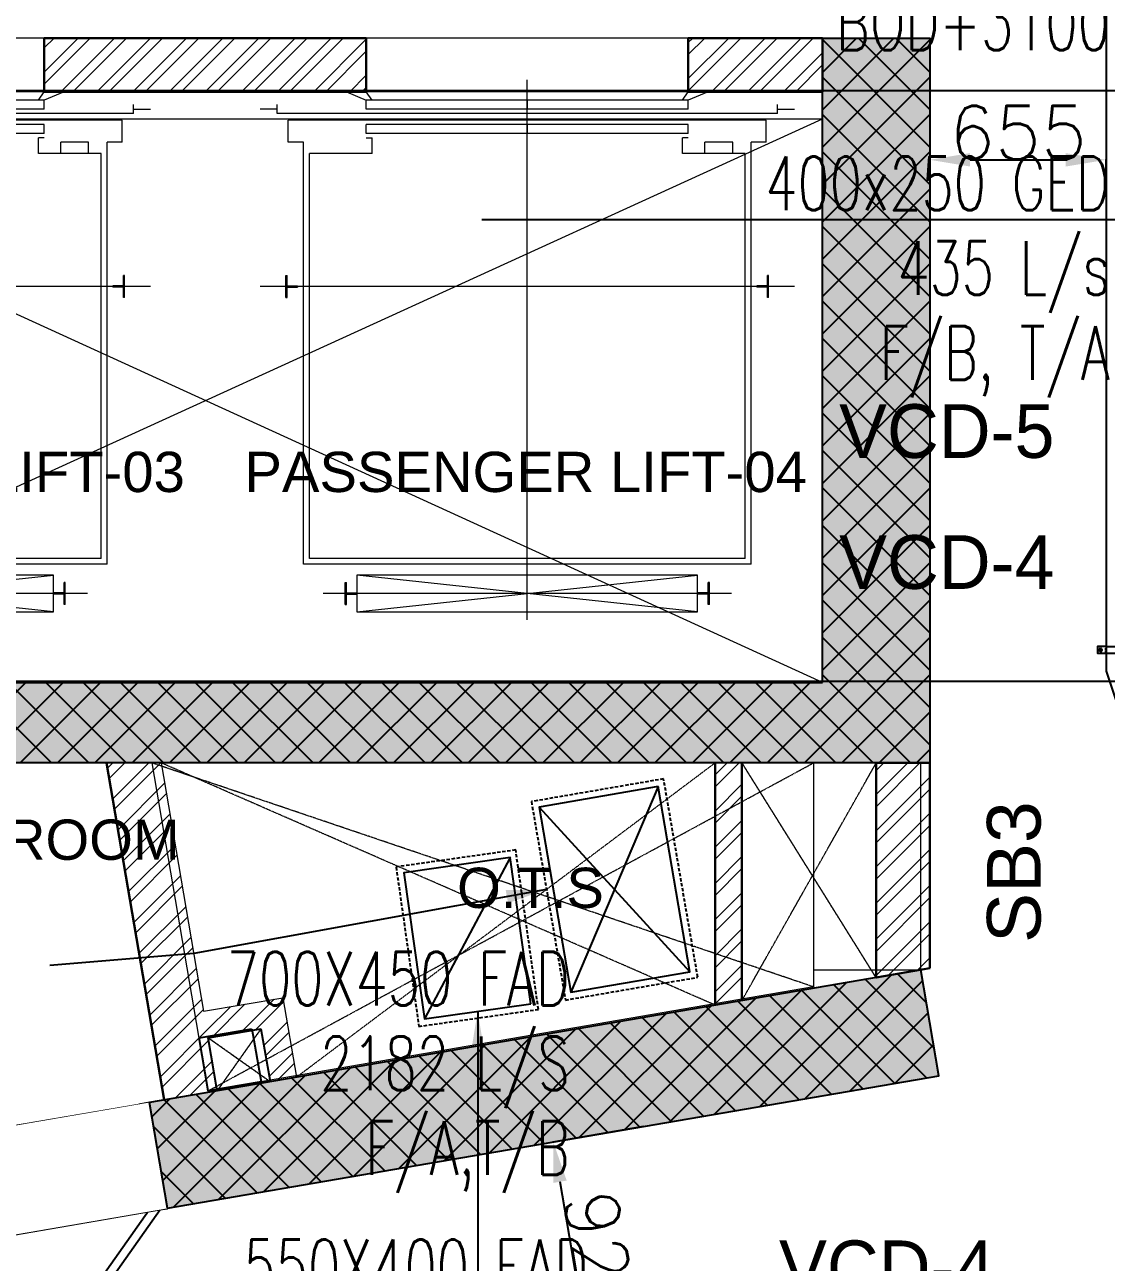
# Model space of a CAD drawing. Header units: millimetres. Extents: x -9226 to 166212, y -13 to 97274.
# Drawn here: x 34477 to 38507, y 23919 to 28530 of the extents above; entities that cross this region are included whole.
import ezdxf
from ezdxf.enums import TextEntityAlignment as Align

# ---------------------------------------------------------------- set-up
doc = ezdxf.new("R2010")
doc.units = ezdxf.units.MM
doc.set_wipeout_variables(frame=1)
for name, pattern in [('01-AT-PLA Floor Plans$0$DASHED', [19.05, 12.7, -6.35]), ('23491-A-XR-MAIN CORE service rooms$0$HIDDEN', [0.375, 0.25, -0.125]), ('23491-A-XR-MAIN CORE$0$PHANTOM', [63.5, 31.75, -6.35, 6.35, -6.35, 6.35, -6.35]), ('23491-GN-XR-PLOT LIMIT$0$DASHED', [0.75, 0.5, -0.25]), ('23491-XR-AR-2ND FLOOR PLAN$0$HIDDEN', [9.525, 6.35, -3.175]), ('HIDDEN', [9.525, 6.35, -3.175])]:
    doc.linetypes.add(name, pattern=pattern)
doc.layers.get('0').update_dxf_attribs({"color": 8})
doc.layers.get('Defpoints').update_dxf_attribs({"color": 8})
for name, color, linetype in [('-EAD', 30, 'Continuous'), ('0-AC TEXT', 7, 'Continuous'), ('05 - 2ND - 3RD COLUMNS LAYOUT$0$23491-A-XR-GROUND TO PODIUM 3-COL$0$COLUMN', 8, 'Continuous'), ('05 - 2ND - 3RD COLUMNS LAYOUT$0$23491-A-XR-GROUND TO PODIUM 3-COL$0$HATCH', 8, 'Continuous'), ('1.INS', 8, 'Continuous'), ('1.STR', 8, 'Continuous'), ('1.support 2', 7, 'Continuous'), ('23491-GN-XR-PLOT LIMIT$0$ARCADE', 8, 'Continuous'), ('23491-GN-XR-PLOT LIMIT$0$PODIUM', 8, 'Continuous'), ('23491-GN-XR-PLOT LIMIT$0$RETAIL', 8, 'Continuous'), ('23491-XR-AR-2ND FLOOR PLAN$0$NEC-MECH-LPG SHAFT', 8, 'Continuous'), ('cloud', 15, 'Continuous'), ('ETA-AC-SUPPORT', 25, 'Continuous'), ('FAD', 3, 'Continuous'), ('NEC-MECH-LPG SHAFT', 15, 'Continuous'), ('VCD SHE', 7, 'Continuous')]:
    doc.layers.add(name, color=color, linetype=linetype)
for name, color, linetype, lineweight in [('1.XREF', 8, 'Continuous', 9), ('23491-A-XR-MAIN CORE service rooms$0$A-FLOR-OVHD', 8, '23491-A-XR-MAIN CORE service rooms$0$HIDDEN', 15), ('23491-A-XR-MAIN CORE service rooms$0$A-WALL', 8, 'Continuous', 30), ('23491-A-XR-MAIN CORE service rooms$0$A-WALL-CAVI', 8, 'Continuous', 15), ('23491-A-XR-MAIN CORE service rooms$0$A-WALL-PATT', 8, 'Continuous', 5), ('23491-A-XR-MAIN CORE service rooms$0$S-COLS', 8, 'Continuous', 50), ('23491-A-XR-MAIN CORE service rooms$0$Zone-6_30May22$0$TYP$0$2B+G+19+R Typical Floor$0$A-DOOR', 8, 'Continuous', 25), ('23491-A-XR-MAIN CORE$0$23491-A-XR-MAIN CORE service rooms$0$A-WALL', 8, 'Continuous', 30), ('23491-A-XR-MAIN CORE$0$23491-A-XR-MAIN CORE service rooms$0$A-WALL-PATT', 8, 'Continuous', 5), ('23491-A-XR-MAIN CORE$0$A-WALL', 8, 'Continuous', 30), ('23491-A-XR-MAIN CORE$0$A-WALL-PATT', 8, 'Continuous', 5), ('23491-A-XR-MAIN CORE$0$elevator', 8, 'Continuous', 5), ('23491-XR-AR-2ND FLOOR PLAN$0$23491-XR-AR-TYP-FLOOR$0$A-WALL-PATT', 8, 'Continuous', 5), ('23491-XR-AR-2ND FLOOR PLAN$0$A-FLOR-IDEN', 8, 'Continuous', 9), ('23491-XR-AR-2ND FLOOR PLAN$0$A-FLOR-IDEN @ 10', 8, 'Continuous', 9), ('23491-XR-AR-2ND FLOOR PLAN$0$A-FLOR-IDEN @ 100', 8, 'Continuous', 9), ('23491-XR-AR-2ND FLOOR PLAN$0$A-FLOR-IDEN @ 5', 8, 'Continuous', 9), ('23491-XR-AR-2ND FLOOR PLAN$0$A-FLOR-IDEN @ 8', 8, 'Continuous', 9), ('23491-XR-AR-2ND FLOOR PLAN$0$A-FLOR-OVHD', 8, '23491-XR-AR-2ND FLOOR PLAN$0$HIDDEN', 15), ('23491-XR-AR-2ND FLOOR PLAN$0$A-WALL', 8, 'Continuous', 30), ('23491-XR-AR-2ND FLOOR PLAN$0$A-WALL-CAVI', 8, 'Continuous', 15), ('A-ANNO-DIMS', 8, 'Continuous', 9), ('A-FLOR-OVHD', 15, 'HIDDEN', 15), ('MH BEAM', 15, 'Continuous', 0), ('MH DIM', 15, 'Continuous', 0), ('MH HIDDIN SECTION', 15, 'Continuous', 0), ('MH TEXT1', 15, 'Continuous', 0)]:
    doc.layers.add(name, color=color, linetype=linetype, lineweight=lineweight)
doc.styles.add('23491-XR-AR-2ND FLOOR PLAN$0$SDC-TEXT_4_2', font='arial.ttf')
doc.styles.add('ROMANS', font='isocp.shx', dxfattribs={"width": 0.8})
doc.styles.add('ROMANS100', font='romans.shx', dxfattribs={"width": 0.7, "height": 100})
doc.styles.add('SDC-TEXT-ARB', font='sdc-arb.shx', dxfattribs={"height": 0.5})
doc.styles.get("Standard").update_dxf_attribs({"font": 'romans.shx', "height": 200})
doc.styles.add('TEXT-FRAME', font='sanss___.ttf')
doc.dimstyles.new('ISO-25', dxfattribs={"dimtxt": 200, "dimasz": 150, "dimexe": 1.25, "dimexo": 0.625, "dimgap": 1, "dimtad": 1, "dimtoh": 1, "dimdec": 0, "dimrnd": 5, "dimtxsty": 'Standard', "dimcen": 2.5, "dimclrd": 256, "dimclre": 256, "dimclrt": 7, "dimadec": 0, "dimazin": 0, "dimtfac": 1, "dimtdec": 0, "dimtix": 1, "dimtmove": 2, "dimatfit": 3, "dimfxl": 1, "dimarcsym": 1})
doc.dimstyles.new('JSE', dxfattribs={"dimtxt": 50, "dimasz": 150, "dimexe": 0.18, "dimexo": 0.0625, "dimgap": 50, "dimtad": 0, "dimdec": 0, "dimrnd": 5, "dimzin": 0, "dimdsep": 46, "dimtxsty": 'ROMANS', "dimcen": 0.09, "dimclrd": 7, "dimclre": 7, "dimclrt": 7, "dimadec": 0, "dimazin": 0, "dimtfac": 1, "dimtdec": 0, "dimtofl": 0, "dimtmove": 0, "dimatfit": 3, "dimfxl": 1, "dimtolj": 1, "dimtzin": 0, "dimarcsym": 1})

# ---------------------------------------------------------------- blocks, each defined once
blk = doc.blocks.new('23491-A-XR-MAIN CORE$0$ELEV')
at = {"layer": '23491-A-XR-MAIN CORE$0$elevator', "color": 8}
for p, q in [((0.5348, 1.9375), (-0.7348, 1.8011)), ((-0.7348, 1.9375), (0.5348, 1.8011)), ((-0.7348, 1.9375), (-0.7348, 1.8011)), ((0.5348, 1.9375), (-0.7348, 1.9375)), ((0.5348, 1.8011), (0.5348, 1.9375)), ((-0.7783, 1.9106), (-0.7739, 1.9106)), ((-0.7783, 1.9106), (-0.7783, 1.828)), ((-0.7739, 1.9106), (-0.7739, 1.8714)), ((0.5739, 1.9106), (0.5739, 1.8714)), ((0.5783, 1.9106), (0.5739, 1.9106)), ((0.5783, 1.9106), (0.5783, 1.828)), ((-0.7739, 1.8714), (-0.7348, 1.8714)), ((-0.7739, 1.8672), (-0.7739, 1.828)), ((-0.7739, 1.8672), (-0.7348, 1.8672)), ((-0.7348, 1.8672), (-0.7348, 1.8714)), ((0.5348, 1.8672), (0.5348, 1.8714)), ((0.5739, 1.8714), (0.5348, 1.8714)), ((0.5739, 1.8672), (0.5348, 1.8672)), ((0.5739, 1.8672), (0.5739, 1.828)), ((-0.7783, 1.828), (-0.7739, 1.828)), ((-0.7348, 1.8011), (0.5348, 1.8011)), ((0.5783, 1.828), (0.5739, 1.828)), ((-0.9341, 1.7598), (0.7341, 1.7598)), ((-0.9341, 1.7598), (-0.9341, 0.1883)), ((0.7341, 1.7598), (0.7341, 0.1883)), ((-0.9123, 1.7392), (0.7123, 1.7392)), ((-0.9123, 1.7392), (-0.9123, 0.2297)), ((0.7123, 1.7392), (0.7123, 0.2297)), ((-0.9993, 0.7666), (-0.9993, 0.684)), ((-0.9993, 0.7666), (-0.9949, 0.7666)), ((-0.9949, 0.7666), (-0.9949, 0.7274)), ((0.7993, 0.7666), (0.7949, 0.7666)), ((0.7949, 0.7666), (0.7949, 0.7274)), ((0.7993, 0.7666), (0.7993, 0.684)), ((-0.9949, 0.7274), (-0.9558, 0.7274)), ((-0.9949, 0.7232), (-0.9558, 0.7232)), ((-0.9949, 0.7232), (-0.9949, 0.684)), ((-0.9558, 0.7232), (-0.9558, 0.7274)), ((0.7558, 0.7232), (0.7558, 0.7274)), ((0.7949, 0.7274), (0.7558, 0.7274)), ((0.7949, 0.7232), (0.7558, 0.7232)), ((0.7949, 0.7232), (0.7949, 0.684)), ((-0.9993, 0.684), (-0.9949, 0.684)), ((0.7993, 0.684), (0.7949, 0.684)), ((-0.9906, 0.1883), (-0.9341, 0.1883)), ((-0.9906, 0.1883), (-0.9906, 0.1057)), ((-0.9123, 0.2297), (-0.6783, 0.2297)), ((-0.8653, 0.2297), (-0.8653, 0.1883)), ((-0.8653, 0.1883), (-0.7617, 0.1883)), ((-0.7617, 0.2297), (-0.7617, 0.1883)), ((-0.6783, 0.2297), (-0.6783, 0.1718)), ((0.4783, 0.2297), (0.4783, 0.1718)), ((0.4783, 0.2297), (0.7123, 0.2297)), ((0.7341, 0.1883), (0.7906, 0.1883)), ((0.7906, 0.1883), (0.7906, 0.1057)), ((-0.7, 0.1718), (-0.6783, 0.1718)), ((-0.7, 0.1553), (0.5, 0.1553)), ((-0.7, 0.1553), (-0.7, 0.1223)), ((-0.1, 0.1223), (-0.1, 0.1553)), ((-0.1, 0.1223), (-0.1, 0.1553)), ((0.5, 0.1718), (0.4783, 0.1718)), ((0.5, 0.1553), (0.5, 0.1223)), ((-0.9906, 0.1057), (0.7906, 0.1057)), ((-0.7, 0.1223), (0.5, 0.1223)), ((-1.0319, 0.0644), (-1.0954, 0.0644)), ((-1.0319, 0.081), (-1.0319, 0.0479)), ((-1.0319, 0.081), (0.8319, 0.081)), ((-0.7, 0.0644), (-0.7, 0.0314)), ((-0.7, 0.0644), (0.5, 0.0644)), ((-0.1, 0.0314), (-0.1, 0.0644)), ((-0.1, 0.0314), (-0.1, 0.0644)), ((0.5, 0.0644), (0.5, 0.0314)), ((0.8319, 0.081), (0.8319, 0.0479)), ((0.8319, 0.0644), (0.8954, 0.0644)), ((-0.7742, 0.0008), (-0.7, 0.0314)), ((-0.6783, 0.0314), (-0.7, 0)), ((-0.7, 0.0314), (0.5, 0.0314)), ((0.4783, 0.0314), (0.5, 0)), ((0.5742, 0.0008), (0.5, 0.0314)), ((-0.7, 0), (0.5, 0))]:
    blk.add_line(p, q, dxfattribs=at)
at = {"layer": '23491-A-XR-MAIN CORE$0$elevator', "color": 8, "linetype": '23491-A-XR-MAIN CORE$0$PHANTOM', "ltscale": 0.25}
for p, q in [((-0.1, 1.9679), (-0.1, -0.0444)), ((-0.8613, 1.8693), (0.6613, 1.8693)), ((-1.0954, 0.7253), (0.8954, 0.7253))]:
    blk.add_line(p, q, dxfattribs=at)
blk = doc.blocks.new('23491-A-XR-MAIN CORE')
at = {"layer": '23491-A-XR-MAIN CORE$0$23491-A-XR-MAIN CORE service rooms$0$A-WALL-PATT'}
h = blk.add_hatch(dxfattribs=at)
h.set_pattern_fill('ANSI32', color=8, scale=10)
h.paths.add_polyline_path([(37850, 25014.4), (37850, 25779.4), (37650, 25779.4), (37649.9, 24979.7)])
at = {"layer": '23491-A-XR-MAIN CORE$0$A-WALL-PATT'}
h = blk.add_hatch(dxfattribs=at)
h.set_pattern_fill('ANSI32', color=8, scale=10)
h.paths.add_polyline_path([(35750, 28480), (34550, 28480), (34550, 28280), (35750, 28280)])
h.paths.add_polyline_path([(36950, 28480), (37450, 28480), (37450, 28280), (36950, 28280)])
h.paths.add_polyline_path([(33350, 28480), (32850, 28480), (32850, 28280), (33350, 28280)])
at = {"layer": '23491-A-XR-MAIN CORE$0$23491-A-XR-MAIN CORE service rooms$0$A-WALL', "color": 8}
blk.add_lwpolyline([(37850, 25014.4), (37850, 25779.4), (37650, 25779.4), (37649.9, 24979.7)], close=True, dxfattribs=at)
at = {"layer": '23491-A-XR-MAIN CORE$0$A-WALL', "color": 8}
for points in [[(35750, 28480), (34550, 28480), (34550, 28280), (35750, 28280)], [(36950, 28480), (37450, 28480), (37450, 28280), (36950, 28280)]]:
    blk.add_lwpolyline(points, close=True, dxfattribs=at)
at = {"layer": '23491-A-XR-MAIN CORE$0$elevator', "color": 8, "extrusion": (0, 0, -1), "xscale": -1000.000000000006, "yscale": 1000.000000000006, "zscale": -1000.000000000006, "rotation": 180}
for p in [(-33850, 28280), (-36250, 28280)]:
    blk.add_blockref('23491-A-XR-MAIN CORE$0$ELEV', p, dxfattribs=at)
blk = doc.blocks.new('*U226')
at = {"layer": '23491-A-XR-MAIN CORE service rooms$0$Zone-6_30May22$0$TYP$0$2B+G+19+R Typical Floor$0$A-DOOR', "color": 8}
for p, q in [((0.965, 0), (0.035, 0)), ((0.95, -0.5), (0.05, -0.5))]:
    blk.add_line(p, q, dxfattribs=at)
blk.add_lwpolyline([(0.0633, -0.0283), (0.7203, 0.6287), (0.692, 0.657), (0.035, 0)], close=True, dxfattribs=at)
for points in [[(0.035, 0), (0, 0), (0, -0.5), (0.05, -0.5), (0.05, -0.04), (0.035, -0.04), (0.035, 0)], [(0.965, 0), (1, 0), (1, -0.5), (0.95, -0.5), (0.95, -0.04), (0.965, -0.04), (0.965, 0)]]:
    blk.add_lwpolyline(points, dxfattribs=at)
blk.add_arc((0.035, 0), 0.93, 360, 42.5349, dxfattribs=at)
at = {"color": 8}
blk.add_wipeout([(1, -0.5), (0, -0.5), (0, 0), (1, 0)], dxfattribs=at)
blk = doc.blocks.new('23491-A-XR-MAIN CORE service rooms')
at = {"layer": '23491-A-XR-MAIN CORE service rooms$0$A-WALL-PATT'}
h = blk.add_hatch(dxfattribs=at)
h.set_pattern_fill('ANSI32', color=8, scale=10)
h.paths.add_polyline_path([(34985.2, 25780), (35194.3, 24558.4), (34997.2, 24524.5), (34782.3, 25780)])
at = {"layer": '23491-A-XR-MAIN CORE service rooms$0$A-FLOR-OVHD', "color": 8, "ltscale": 5}
for p, q in [((37050, 24877.3, 0), (34985.2, 25780)), ((35490, 24609.2), (37050, 25780, 0))]:
    blk.add_line(p, q, dxfattribs=at)
at = {"layer": '23491-A-XR-MAIN CORE service rooms$0$A-WALL', "color": 8}
blk.add_line((34997.2, 24524.5), (34782.3, 25780), dxfattribs=at)
at = {"layer": '23491-A-XR-MAIN CORE service rooms$0$A-WALL-CAVI', "color": 8}
for points in [[(35143.7, 24854.1), (35439.1, 24904.9), (35490, 24609.2), (37050, 24877.3), (37050, 25780), (34985.2, 25780)], [(35391.4, 24592.3), (35391.4, 24592.3)]]:
    blk.add_lwpolyline(points, close=True, dxfattribs=at)
at = {"layer": '23491-A-XR-MAIN CORE service rooms$0$A-WALL-CAVI', "color": 8, "elevation": 0}
blk.add_lwpolyline([(37150, 25780), (37650, 25779.4), (37649.9, 24979.7), (37150, 24894.4)], close=True, dxfattribs=at)
at = {"layer": '23491-A-XR-MAIN CORE service rooms$0$A-WALL-CAVI', "color": 8}
blk.add_lwpolyline([(35194.3, 24558.4), (35194.3, 24558.4), (35194.3, 24558.4)], dxfattribs=at)
at = {"layer": '23491-A-XR-MAIN CORE service rooms$0$S-COLS', "color": 8}
blk.add_line((34770.4, 24485.5), (34838.1, 24091.3), dxfattribs=at)
at = {"layer": '23491-A-XR-MAIN CORE service rooms$0$Zone-6_30May22$0$TYP$0$2B+G+19+R Typical Floor$0$A-DOOR', "color": 8, "extrusion": (-0.001862, -0.000321697, 0.999998), "xscale": 799.999999813736, "yscale": 799.999999813736, "zscale": 799.999999813736, "rotation": 189.7501343282789}
blk.add_blockref('*U226', (35009.4, 24120.1, -72.9), dxfattribs=at)
blk = doc.blocks.new('*U507')
at = {"color": 8, "linetype": 'ByBlock'}
for points in [[(1.3, 0), (-7, 0), (-7, 4.5), (1.3, 4.5)], [(2.5, 0), (7, 0), (7, 4.5), (2.5, 4.5)]]:
    blk.add_lwpolyline(points, close=True, dxfattribs=at)
at = {"color": 8, "linetype": 'ByBlock', "style": '23491-XR-AR-2ND FLOOR PLAN$0$SDC-TEXT_4_2'}
for tag, p in [('ROOM-NAME-2', (0, 9.95)), ('ROOM-NAME-1', (0, 6.6)), ('ROOM-NO.', (-2.85, 2.2)), ('ROOM-FINISH', (4.75, 2.2))]:
    blk.add_attdef(tag, text='', height=2.5, dxfattribs=at).set_placement(p, align=Align.MIDDLE_CENTER)
blk = doc.blocks.new('*U810')
at = {"layer": '23491-XR-AR-2ND FLOOR PLAN$0$A-FLOR-IDEN @ 10', "color": 8}
ref = blk.add_blockref('*U507', (33925.8, 25097.6), dxfattribs=dict(at, xscale=5.999999999999999, yscale=5.999999999999999, zscale=5.999999999999999))
ref.add_attrib('ROOM-NO.', 'T159', dxfattribs={"layer": '0', "color": 0, "linetype": 'ByBlock', "height": 15, "style": '23491-XR-AR-2ND FLOOR PLAN$0$SDC-TEXT_4_2'}).set_placement((33908.7, 25110.8), align=Align.MIDDLE_CENTER)
ref.add_attrib('ROOM-FINISH', '00', dxfattribs={"layer": '0', "color": 0, "linetype": 'ByBlock', "height": 15, "style": '23491-XR-AR-2ND FLOOR PLAN$0$SDC-TEXT_4_2'}).set_placement((33954.3, 25110.8), align=Align.MIDDLE_CENTER)
ref.add_attrib('ROOM-NAME-1', 'WATER METER ROOM', dxfattribs={"layer": '0', "color": 0, "linetype": 'ByBlock', "height": 15, "style": '23491-XR-AR-2ND FLOOR PLAN$0$SDC-TEXT_4_2'}).set_placement((33925.8, 25137.2), align=Align.MIDDLE_CENTER)
at = {"layer": '23491-XR-AR-2ND FLOOR PLAN$0$A-FLOR-IDEN @ 100', "color": 8}
ref = blk.add_blockref('*U507', (33925.8, 25097.6), dxfattribs=dict(at, xscale=60, yscale=60, zscale=60))
ref.add_attrib('ROOM-NO.', 'T159', dxfattribs={"layer": '0', "color": 0, "linetype": 'ByBlock', "height": 150, "style": '23491-XR-AR-2ND FLOOR PLAN$0$SDC-TEXT_4_2'}).set_placement((33754.8, 25229.6), align=Align.MIDDLE_CENTER)
ref.add_attrib('ROOM-FINISH', '00', dxfattribs={"layer": '0', "color": 0, "linetype": 'ByBlock', "height": 150, "style": '23491-XR-AR-2ND FLOOR PLAN$0$SDC-TEXT_4_2'}).set_placement((34210.8, 25229.6), align=Align.MIDDLE_CENTER)
ref.add_attrib('ROOM-NAME-1', 'WATER METER ROOM', dxfattribs={"layer": '0', "color": 0, "linetype": 'ByBlock', "height": 150, "style": '23491-XR-AR-2ND FLOOR PLAN$0$SDC-TEXT_4_2'}).set_placement((33925.8, 25493.6), align=Align.MIDDLE_CENTER)
at = {"layer": '23491-XR-AR-2ND FLOOR PLAN$0$A-FLOR-IDEN @ 5', "color": 8}
ref = blk.add_blockref('*U507', (33925.8, 25097.6), dxfattribs=dict(at, xscale=3, yscale=3, zscale=3))
ref.add_attrib('ROOM-NO.', 'T159', dxfattribs={"layer": '0', "color": 0, "linetype": 'ByBlock', "height": 7.5, "style": '23491-XR-AR-2ND FLOOR PLAN$0$SDC-TEXT_4_2'}).set_placement((33917.2, 25104.2), align=Align.MIDDLE_CENTER)
ref.add_attrib('ROOM-FINISH', '00', dxfattribs={"layer": '0', "color": 0, "linetype": 'ByBlock', "height": 7.5, "style": '23491-XR-AR-2ND FLOOR PLAN$0$SDC-TEXT_4_2'}).set_placement((33940, 25104.2), align=Align.MIDDLE_CENTER)
ref.add_attrib('ROOM-NAME-1', 'WATER METER ROOM', dxfattribs={"layer": '0', "color": 0, "linetype": 'ByBlock', "height": 7.5, "style": '23491-XR-AR-2ND FLOOR PLAN$0$SDC-TEXT_4_2'}).set_placement((33925.8, 25117.4), align=Align.MIDDLE_CENTER)
at = {"layer": '23491-XR-AR-2ND FLOOR PLAN$0$A-FLOR-IDEN @ 8', "color": 8}
ref = blk.add_blockref('*U507', (33925.8, 25097.6), dxfattribs=dict(at, xscale=4.8, yscale=4.8, zscale=4.8))
ref.add_attrib('ROOM-NO.', 'T159', dxfattribs={"layer": '0', "color": 0, "linetype": 'ByBlock', "height": 12, "style": '23491-XR-AR-2ND FLOOR PLAN$0$SDC-TEXT_4_2'}).set_placement((33912.1, 25108.2), align=Align.MIDDLE_CENTER)
ref.add_attrib('ROOM-FINISH', '00', dxfattribs={"layer": '0', "color": 0, "linetype": 'ByBlock', "height": 12, "style": '23491-XR-AR-2ND FLOOR PLAN$0$SDC-TEXT_4_2'}).set_placement((33948.6, 25108.2), align=Align.MIDDLE_CENTER)
ref.add_attrib('ROOM-NAME-1', 'WATER METER ROOM', dxfattribs={"layer": '0', "color": 0, "linetype": 'ByBlock', "height": 12, "style": '23491-XR-AR-2ND FLOOR PLAN$0$SDC-TEXT_4_2'}).set_placement((33925.8, 25129.3), align=Align.MIDDLE_CENTER)
blk = doc.blocks.new('23491-GN-XR-PLOT LIMIT')
at = {"layer": '23491-GN-XR-PLOT LIMIT$0$ARCADE', "color": 8}
blk.add_lwpolyline([(48271.7, 23525.6, 0.000496), (5000, 16088.4), (5000, 11014.2, -0.000526), (50902.2, 18902.5), (55000, 23715.1), (55000, 82243.6), (50763.6, 86480), (9264.6, 86480), (5000, 82215.4), (5000, 81480), (48692.6, 81480), (50500, 80172.6), (50500, 25555.4)], format="xyb", close=True, dxfattribs=at)
at = {"layer": '23491-GN-XR-PLOT LIMIT$0$PODIUM', "color": 8, "linetype": '23491-GN-XR-PLOT LIMIT$0$DASHED', "ltscale": 15, "flags": 128}
blk.add_lwpolyline([(5000, 82215.4), (5000, 11014.2, -0.000526), (50902.2, 18902.5), (55000, 23715.1), (55000, 82243.6), (50763.6, 86480), (9264.6, 86480)], format="xyb", close=True, dxfattribs=at)
blk.add_lwpolyline([(5000, 82215.4), (5000, 11014.2, -0.000526), (50902.2, 18902.5), (55000, 23715.1), (55000, 82243.6), (50763.6, 86480), (9264.6, 86480)], format="xyb", close=True, dxfattribs=at)
at = {"layer": '23491-GN-XR-PLOT LIMIT$0$RETAIL', "color": 8}
blk.add_lwpolyline([(48271.7, 23525.6), (50500, 25555.4), (50500, 80172.6), (48692.6, 81480), (5000, 81480), (5000, 71480), (40000, 71480), (40000, 32256.2, 0.000401), (5000, 26236.7), (5000, 16088.4, -0.000496)], format="xyb", close=True, dxfattribs=at)
blk = doc.blocks.new('23491-XR-AR-2ND FLOOR PLAN')
at = {"layer": '23491-XR-AR-2ND FLOOR PLAN$0$NEC-MECH-LPG SHAFT', "color": 8}
blk.add_lwpolyline([(35357.5, 24789.4), (35391.4, 24592.3), (35194.3, 24558.4), (35160.4, 24755.5), (35357.5, 24789.4)], dxfattribs=at)
at = {"layer": '23491-XR-AR-2ND FLOOR PLAN$0$A-WALL-CAVI', "color": 8}
blk.add_blockref('23491-A-XR-MAIN CORE', (0, 0), dxfattribs=at)
blk.add_blockref('23491-A-XR-MAIN CORE service rooms', (0, 0), dxfattribs=at)
at = {"layer": '23491-XR-AR-2ND FLOOR PLAN$0$23491-XR-AR-TYP-FLOOR$0$A-WALL-PATT'}
h = blk.add_hatch(dxfattribs=at)
h.set_pattern_fill('ANSI32', color=8, scale=10)
h.paths.add_polyline_path([(37050, 25780), (37150, 25780), (37150, 24894.4), (37050, 24877.3)])
h = blk.add_hatch(dxfattribs=at)
h.set_pattern_fill('ANSI32', color=8, scale=10)
h.paths.add_polyline_path([(35143.6, 24854.1), (35160.5, 24755.5), (35357.5, 24789.4), (35391.4, 24592.3), (35490, 24609.2), (35439.1, 24904.9)])
at = {"layer": '23491-XR-AR-2ND FLOOR PLAN$0$A-FLOR-OVHD', "color": 8, "ltscale": 0.1}
for p, q in [((37649.9, 24979.7), (37150, 25780, 0)), ((35357.5, 24789.4), (35194.3, 24558.4)), ((35391.4, 24592.3), (35160.5, 24755.5))]:
    blk.add_line(p, q, dxfattribs=at)
at = {"layer": '23491-XR-AR-2ND FLOOR PLAN$0$A-FLOR-OVHD', "color": 8, "ltscale": 0.1, "elevation": 0}
blk.add_lwpolyline([(37150, 24894.4), (37650, 25779.4)], dxfattribs=at)
at = {"layer": '23491-XR-AR-2ND FLOOR PLAN$0$A-WALL', "color": 8}
for p, q in [((37050, 24877.3, 0), (37050, 25780, 0)), ((37150, 24894.4, 0), (37150, 25780, 0))]:
    blk.add_line(p, q, dxfattribs=at)
at = {"layer": '23491-XR-AR-2ND FLOOR PLAN$0$A-FLOR-IDEN'}
blk.add_blockref('*U810', (0, 0), dxfattribs=at)
at = {"layer": '23491-XR-AR-2ND FLOOR PLAN$0$A-WALL-CAVI', "color": 8}
blk.add_blockref('23491-GN-XR-PLOT LIMIT', (0, 0), dxfattribs=at)
at = {"layer": '23491-XR-AR-2ND FLOOR PLAN$0$A-FLOR-IDEN', "color": 8, "linetype": 'ByBlock', "style": '23491-XR-AR-2ND FLOOR PLAN$0$SDC-TEXT_4_2'}
for s, p in [('PASSENGER LIFT-03', (34025.9, 26863.8)), ('PASSENGER LIFT-04', (36343.8, 26863.8)), ('O.T.S', (36361.8, 25314.2))]:
    blk.add_text(s, height=150, dxfattribs=at).set_placement(p, align=Align.MIDDLE_CENTER)
blk = doc.blocks.new('05 - 2ND - 3RD COLUMNS LAYOUT')
at = {"layer": '05 - 2ND - 3RD COLUMNS LAYOUT$0$23491-A-XR-GROUND TO PODIUM 3-COL$0$HATCH'}
h = blk.add_hatch(color=256, dxfattribs=at)
h.dxf.hatch_style = 1
h.paths.add_polyline_path([(30249.9, 33879.8), (37449.9, 33879.8), (37449.9, 31479.8), (37849.9, 31479.8), (37849.9, 34179.8), (29849.9, 34179.8), (29849.9, 31479.8), (30249.9, 31479.8)])
h.paths.add_polyline_path([(37449.9, 26079.8), (37449.9, 28479.8), (37849.9, 28479.8), (37849.9, 25779.8), (37449.9, 25779.8), (32549.9, 25779.8), (32549.9, 28479.8), (32849.9, 28479.8), (32849.9, 26079.8)])
h.paths.add_polyline_path([(26849.9, 34179.8), (27249.9, 34179.8), (27249.9, 30729.8), (26849.9, 30729.8)])
h.paths.add_polyline_path([(37849.9, 65579.7), (30399.9, 65579.7), (30399.9, 69079.7), (37849.9, 69079.7), (37849.9, 68679.7), (30799.9, 68679.7), (30799.9, 65979.7), (37849.9, 65979.7)])
h.paths.add_polyline_path([(34941.6, 24514.7), (35009.4, 24120.5), (37883.8, 24614.4), (37816.1, 25008.7)])
h.paths.add_polyline_path([(34220.9, 23985), (34153.2, 24379.2), (31393.6, 23905.1), (30462.2, 29325.6), (27209.9, 28766.7), (28209.1, 22952), (28504.7, 23002.8), (27556.3, 28521.9), (30217.3, 28979.1), (31098, 23854.2), (31165.7, 23460)])
at = {"layer": '05 - 2ND - 3RD COLUMNS LAYOUT$0$23491-A-XR-GROUND TO PODIUM 3-COL$0$COLUMN'}
blk.add_line((35009.4, 24120.5, 0), (34941.6, 24514.7, 0), dxfattribs=at)
at = {"layer": '05 - 2ND - 3RD COLUMNS LAYOUT$0$23491-A-XR-GROUND TO PODIUM 3-COL$0$COLUMN', "elevation": 0}
blk.add_lwpolyline([(37449.9, 26079.8), (37449.9, 28479.8), (37849.9, 28479.8), (37849.9, 25779.8), (37449.9, 25779.8), (37449.9, 25779.8), (32549.9, 25779.8), (32549.9, 28479.8), (32849.9, 28479.8), (32849.9, 26079.8)], close=True, dxfattribs=at)
blk.add_lwpolyline([(35009.4, 24120.5), (37883.8, 24614.4), (37816.1, 25008.7), (34941.6, 24514.7)], dxfattribs=at)
blk = doc.blocks.new('XREF')
at = {"layer": 'A-ANNO-DIMS', "color": 8}
blk.add_blockref('23491-XR-AR-2ND FLOOR PLAN', (0, 0), dxfattribs=at)
at = {"layer": 'A-ANNO-DIMS'}
blk.add_blockref('05 - 2ND - 3RD COLUMNS LAYOUT', (0, 0), dxfattribs=at)
blk = doc.blocks.new('I LOVE U05 - 2ND - 3RD COLUMNS LAYOUT$0$1-3 WALLS')
at = {"layer": '05 - 2ND - 3RD COLUMNS LAYOUT$0$23491-A-XR-GROUND TO PODIUM 3-COL$0$HATCH'}
h = blk.add_hatch(dxfattribs=at)
h.set_pattern_fill('ANSI37', color=15, scale=31)
h.set_pattern_definition([(45, (-33338.86, -7777.25), (-69.596985, 69.596985), []), (135, (-33338.86, -7777.25), (-69.596985, -69.596985), [])])
h.paths.add_polyline_path([(31856, 34973.4), (39056, 34973.4), (39056, 32573.4), (39456, 32573.4), (39456, 35273.4), (31456, 35273.4), (31456, 32573.4), (31856, 32573.4)])
h.paths.add_polyline_path([(39056, 27173.4), (39056, 29573.4), (39456, 29573.4), (39456, 26873.4), (39056, 26873.4), (34156, 26873.4), (34156, 29573.4), (34456, 29573.4), (34456, 27173.4)])
h.paths.add_polyline_path([(28456, 35273.4), (28856, 35273.4), (28856, 31823.4), (28456, 31823.4)])
h.paths.add_polyline_path([(39456, 66673.4), (32006, 66673.4), (32006, 70173.4), (39456, 70173.4), (39456, 69773.4), (32406, 69773.4), (32406, 67073.4), (39456, 67073.4)])
h.paths.add_polyline_path([(36547.7, 25608.4), (36615.4, 25214.2), (39489.9, 25708.1), (39422.1, 26102.3)])
h.paths.add_polyline_path([(35827, 25078.7), (35759.3, 25472.9), (32999.7, 24998.7), (32068.3, 30419.3), (28815.9, 29860.4), (29815.2, 24045.6), (30110.8, 24096.4), (29162.4, 29615.5), (31823.4, 30072.8), (32704, 24947.9), (32771.8, 24553.7)])
at = {"layer": '05 - 2ND - 3RD COLUMNS LAYOUT$0$23491-A-XR-GROUND TO PODIUM 3-COL$0$COLUMN', "color": 15}
blk.add_line((36615.4, 25214.2, 0), (36547.7, 25608.4, 0), dxfattribs=at)
at = {"layer": '05 - 2ND - 3RD COLUMNS LAYOUT$0$23491-A-XR-GROUND TO PODIUM 3-COL$0$COLUMN', "color": 15, "elevation": 0}
blk.add_lwpolyline([(39056, 27173.4), (39056, 29573.4), (39456, 29573.4), (39456, 26873.4), (39056, 26873.4), (39056, 26873.4), (34156, 26873.4), (34156, 29573.4), (34456, 29573.4), (34456, 27173.4)], close=True, dxfattribs=at)
blk.add_lwpolyline([(36615.4, 25214.2), (39489.9, 25708.1), (39422.1, 26102.3), (36547.7, 25608.4)], dxfattribs=at)
blk = doc.blocks.new('I LOVE U05 - 2ND - 3RD COLUMNS LAYOUT')
at = {"color": 15}
blk.add_blockref('I LOVE U05 - 2ND - 3RD COLUMNS LAYOUT$0$1-3 WALLS', (0, 0), dxfattribs=at)
blk = doc.blocks.new('I LOVE UA$Cde583f23')
at = {"layer": '23491-A-XR-MAIN CORE service rooms$0$A-FLOR-OVHD', "ltscale": 5}
for p, q in [((-433.8, -44134), (-2898.6, -43300)), ((-2689.5, -44521.6), (-433.8, -43300))]:
    blk.add_line(p, q, dxfattribs=at)
at = {"layer": '23491-A-XR-MAIN CORE service rooms$0$A-WALL-CAVI'}
blk.add_lwpolyline([(-2898.6, -43300), (-433.8, -43300), (-433.8, -44134), (-2689.5, -44521.6), (-2898.6, -43300)], dxfattribs=at)
at = {"layer": 'NEC-MECH-LPG SHAFT'}
blk.add_lwpolyline([(-2526.2, -44290.6), (-2492.4, -44487.7), (-2689.5, -44521.6), (-2723.4, -44324.5), (-2526.2, -44290.6)], dxfattribs=at)
blk = doc.blocks.new('I LOVE UA$C815f66f9')
at = {"layer": 'A-FLOR-OVHD', "ltscale": 0.1}
for p, q in [((37649.9, 24979.7), (37150, 25780, 0)), ((35357.5, 24789.4), (35194.3, 24558.4)), ((35391.4, 24592.3), (35160.5, 24755.5))]:
    blk.add_line(p, q, dxfattribs=at)
blk = doc.blocks.new('I LOVE USTR')
at = {"layer": 'MH BEAM', "ltscale": 5}
for points in [[(32850, 28180), (37450, 28180), (37450, 28480), (32850, 28480)], [(37816.1, 25780), (37416.2, 25780), (37416.2, 25008.9), (37816.1, 25008.9)]]:
    blk.add_lwpolyline(points, close=True, dxfattribs=at)
at = {"layer": 'MH HIDDIN SECTION'}
for p, q in [((32850, 26080), (37450, 28180)), ((37450, 26080), (32850, 28180))]:
    blk.add_line(p, q, dxfattribs=at)
at = {"layer": 'MH DIM', "color": 15}
blk.add_blockref('I LOVE U05 - 2ND - 3RD COLUMNS LAYOUT', (-1606, -1093.4, 0), dxfattribs=at)
at = {"layer": 'MH DIM', "color": 7}
for name, p in [('I LOVE UA$C815f66f9', (0, 0)), ('I LOVE UA$Cde583f23', (37850, 69080))]:
    blk.add_blockref(name, p, dxfattribs=at)
at = {"layer": 'MH TEXT1', "ltscale": 2, "style": 'TEXT-FRAME'}
blk.add_text('SB3', height=200, rotation=90, dxfattribs=at).set_placement((38262.8, 25109.3, -0.8))
blk = doc.blocks.new('A$C32d94600')
at = {"layer": 'cloud', "color": 15}
blk.add_blockref('I LOVE USTR', (-5100, -86375.9, 0), dxfattribs=at)
blk = doc.blocks.new('t')
at = {"layer": 'ETA-AC-SUPPORT', "color": 7, "linetype": 'HIDDEN', "ltscale": 0.3, "extrusion": (2.40653e-07, 5.25136e-08, 1)}
for p, q in [((4429.3, -9484.4, 0), (4379.3, -9484.4, 0)), ((4392.9, -9513, 0), (4404.3, -9506.4, 0)), ((4392.9, -9526.2, 0), (4392.9, -9513, 0)), ((4392.9, -9526.2, 0), (4404.3, -9532.9, 0)), ((4415.8, -9513, 0), (4404.3, -9506.4, 0)), ((4415.8, -9526.2, 0), (4404.3, -9532.9, 0)), ((4415.8, -9526.2, 0), (4415.8, -9513, 0))]:
    blk.add_line(p, q, dxfattribs=at)
at = {"layer": 'ETA-AC-SUPPORT', "color": 7, "linetype": 'Continuous', "ltscale": 0.3, "extrusion": (2.40653e-07, 5.25136e-08, 1), "elevation": 0}
blk.add_lwpolyline([(4429.3, -9484.4), (4429.3, -9543.9), (4379.3, -9543.9), (4379.3, -9484.4)], dxfattribs=at)
at = {"layer": 'ETA-AC-SUPPORT', "color": 7, "linetype": 'HIDDEN', "ltscale": 0.3, "extrusion": (2.40653e-07, 5.25136e-08, 1)}
for radius in [11.5, 6]:
    blk.add_circle((4404.3, -9519.6, 0), radius, dxfattribs=at)
blk = doc.blocks.new('*U555')
at = {"layer": 'ETA-AC-SUPPORT', "color": 7, "linetype": 'Continuous', "ltscale": 0.3, "extrusion": (2.40653e-07, 5.25136e-08, 1)}
for p, q in [((4404.3, -9189.6, 0), (4404.3, -9514.1, 0)), ((4429.3, -9189.6, 0), (4429.3, -9514.1, 0))]:
    blk.add_line(p, q, dxfattribs=at)
at = {"color": 7, "linetype": 'Continuous', "xscale": -0.5, "yscale": 0.5, "zscale": 0.5, "rotation": 180}
blk.add_blockref('t', (2214.7, -13931.8, 0), dxfattribs=at)
at = {"color": 7, "linetype": 'Continuous', "xscale": 0.5, "yscale": 0.5, "zscale": 0.5}
blk.add_blockref('t', (2214.7, -4771.9, 0), dxfattribs=at)
blk = doc.blocks.new('*D403')
at = {"layer": 'Defpoints', "color": 0, "transparency": 16777216}
for p in [(38506.7, 28026.5), (37850, 27968.9, 0), (38506.7, 27968.9, 0)]:
    blk.add_point(p, dxfattribs=at)
at = {"layer": 'VCD SHE', "lineweight": -2, "transparency": 16777216}
for p, q in [((37850, 27969.6), (37850, 28027.8)), ((38000, 28026.5), (38356.7, 28026.5)), ((38506.7, 27969.6), (38506.7, 28027.8))]:
    blk.add_line(p, q, dxfattribs=at)
at = {"layer": 'VCD SHE', "transparency": 16777216}
for points in [[(38000, 28051.5), (38000, 28001.5), (37850, 28026.5)], [(38356.7, 28051.5), (38356.7, 28001.5), (38506.7, 28026.5)]]:
    blk.add_solid(points, dxfattribs=at)
at = {"layer": 'VCD SHE', "color": 7, "transparency": 16777216, "insert": (38178.4, 28127.5), "char_height": 200, "attachment_point": 5}
blk.add_mtext('655', dxfattribs=at)
blk = doc.blocks.new('*D406')
at = {"layer": 'Defpoints', "color": 0, "transparency": 16777216}
for p in [(36783.5, 24425, 0), (36446.7, 24367.1), (36939.9, 23514.9, 6.5)]:
    blk.add_point(p, dxfattribs=at)
at = {"layer": 'VCD SHE', "lineweight": -2, "transparency": 16777216}
for p, q in [((36782.9, 24424.9), (36445.4, 24366.9)), ((36577.6, 23604.9), (36472.1, 24219.3)), ((36939.3, 23514.8), (36601.8, 23456.8))]:
    blk.add_line(p, q, dxfattribs=at)
at = {"layer": 'VCD SHE', "transparency": 16777216}
for points in [[(36496.7, 24223.5), (36447.4, 24215), (36446.7, 24367.1)], [(36602.3, 23609.1), (36553, 23600.6), (36603, 23457)]]:
    blk.add_solid(points, dxfattribs=at)
at = {"layer": 'VCD SHE', "color": 7, "transparency": 16777216, "insert": (36624.4, 23929.2), "char_height": 200, "attachment_point": 5, "rotation": 279.7503}
blk.add_mtext('925', dxfattribs=at)

msp = doc.modelspace()

# ---------------------------------------------------------------- block references
at = {"layer": '1.STR'}
msp.add_blockref('A$C32d94600', (5100, 86375.3), dxfattribs=at)

# ---------------------------------------------------------------- next in the draw order: block references
at = {"layer": '1.XREF'}
msp.add_blockref('XREF', (0, 0), dxfattribs=at)

# ---------------------------------------------------------------- next in the draw order: linework, layer by layer
at = {"layer": '-EAD', "extrusion": (3.51973e-05, 4.88119e-06, 1), "elevation": -47.9}
for points in [[(36363.1, 24882.4), (36285.7, 25426.9), (35889.7, 25370.6), (35967.1, 24826), (36363.1, 24882.4)], [(36285.7, 25426.9), (35967.1, 24826.1)]]:
    msp.add_lwpolyline(points, dxfattribs=at)
at = {"layer": '1.INS', "elevation": 0}
for points in [[(38506.7, 32301.5), (38506.7, 26121.9)], [(38506.7, 26121.9), (38556.7, 25971.9)]]:
    msp.add_lwpolyline(points, dxfattribs=at)
at = {"layer": '1.INS', "linetype": '01-AT-PLA Floor Plans$0$DASHED', "extrusion": (8.267e-07, 7.05162e-08, 1), "elevation": -37.5}
msp.add_lwpolyline([(36858, 25720.1), (36365.3, 25635.4), (36492.3, 24896.2), (36985.1, 24980.9)], close=True, dxfattribs=at)
at = {"layer": '1.INS', "linetype": '01-AT-PLA Floor Plans$0$DASHED', "extrusion": (3.51973e-05, 4.88119e-06, 1), "elevation": -47.9}
msp.add_lwpolyline([(36391.4, 24861.2), (36306.6, 25455.2), (35861.1, 25391.9), (35945.9, 24798)], close=True, dxfattribs=at)
at = {"layer": 'FAD', "linetype": 'Continuous', "extrusion": (8.267e-07, 7.05162e-08, 1), "elevation": -37.5}
for points in [[(36837.6, 25691.2), (36394.1, 25615), (36512.7, 24925.1), (36956.2, 25001.3), (36837.6, 25691.2)], [(36837.6, 25691.2), (36512.7, 24925.1)], [(36394.1, 25615), (36956.2, 25001.3)]]:
    msp.add_lwpolyline(points, dxfattribs=at)

# ---------------------------------------------------------------- next in the draw order: block references
at = {"layer": '1.support 2', "linetype": 'ByBlock', "extrusion": (-3.5195e-05, -4.02055e-07, 1), "xscale": 1.001591528757322, "yscale": 1.001591528757322, "zscale": 1.001591528757322, "rotation": 89.99999999918921}
msp.add_blockref('*U555', (29299.8, 21776.6, -1.4), dxfattribs=at)

# ---------------------------------------------------------------- next in the draw order: texts
at = {"layer": '0-AC TEXT', "char_height": 200, "attachment_point": 3, "line_spacing_factor": 0.946776, "style": 'ROMANS100'}
for s, insert, width in [('300x200 EAD\\P215 L/s\\PBOD+3100', (38521, 29265.8, 0), 2328.667), ('400x250 GED\\P435 L/s\\PF/B, T/A', (38521, 28038.6, 0), 2328.667), ('700X450 FAD\\P2182 L/S\\PF/A,T/B', (36508.2, 25076, -49.2), 3385.62), ('550X400 EAD\\P1533 L/S\\PF/B,T/A', (36576.6, 24003.7, 0), 2328.667)]:
    msp.add_mtext(s, dxfattribs=dict(at, insert=insert, width=width))
at = {"layer": 'VCD SHE', "style": 'SDC-TEXT-ARB'}
for s, p in [('VCD-5', (37511.9, 26916, 0)), ('VCD-4', (37511.9, 26428, -0.2)), ('VCD-4', (37288, 23800.5, -0.2))]:
    msp.add_text(s, height=200, dxfattribs=at).set_placement(p)

# ---------------------------------------------------------------- next in the draw order: dimensions: what is measured, and where the dimension line sits
at = {"layer": 'VCD SHE'}
dim = msp.add_linear_dim(base=(38506.7, 28026.5), p1=(37850, 27968.9, 0), p2=(38506.7, 27968.9, 0), dimstyle='ISO-25', dxfattribs=at)
dim.commit()
dim.dimension.update_dxf_attribs({"geometry": '*D403', "text_midpoint": (38178.4, 28127.5)})
dim = msp.add_aligned_dim(p1=(36939.9, 23514.9, 6.5), p2=(36783.5, 24425, 0), distance=341.8, dimstyle='ISO-25', dxfattribs=at)
dim.commit()
dim.dimension.update_dxf_attribs({"geometry": '*D406', "text_midpoint": (36624.4, 23929.2)})

# ---------------------------------------------------------------- next in the draw order: leaders
at = {"layer": '1.INS'}
for points in [[(39245, 28283), (30399.9, 28283)], [(39075.1, 26082.7), (32552.3, 26082.7)]]:
    msp.add_leader(points, dimstyle='JSE', override={"dimgap": 50, "dimtad": 0}, dxfattribs=at)
at = {"layer": 'VCD SHE'}
for points, override in [([(40050, 29154.4, 0), (40050, 27803.1, 0), (36180.4, 27803.1, 0)], {"dimgap": 1, "dimtad": 0}), ([(36421.5, 25308.3, -37.6), (35106.8, 25069.7, -37.6), (34570.4, 25024.8, -37.6)], {"dimtad": 0}), ([(36165.1, 24854.2, -49.3), (36165.1, 23726.7, -49.3), (35207.2, 23726.7, -49.3)], {"dimgap": 1, "dimtad": 0})]:
    msp.add_leader(points, dimstyle='ISO-25', override=override, dxfattribs=at)

doc.saveas('drawing.dxf')
